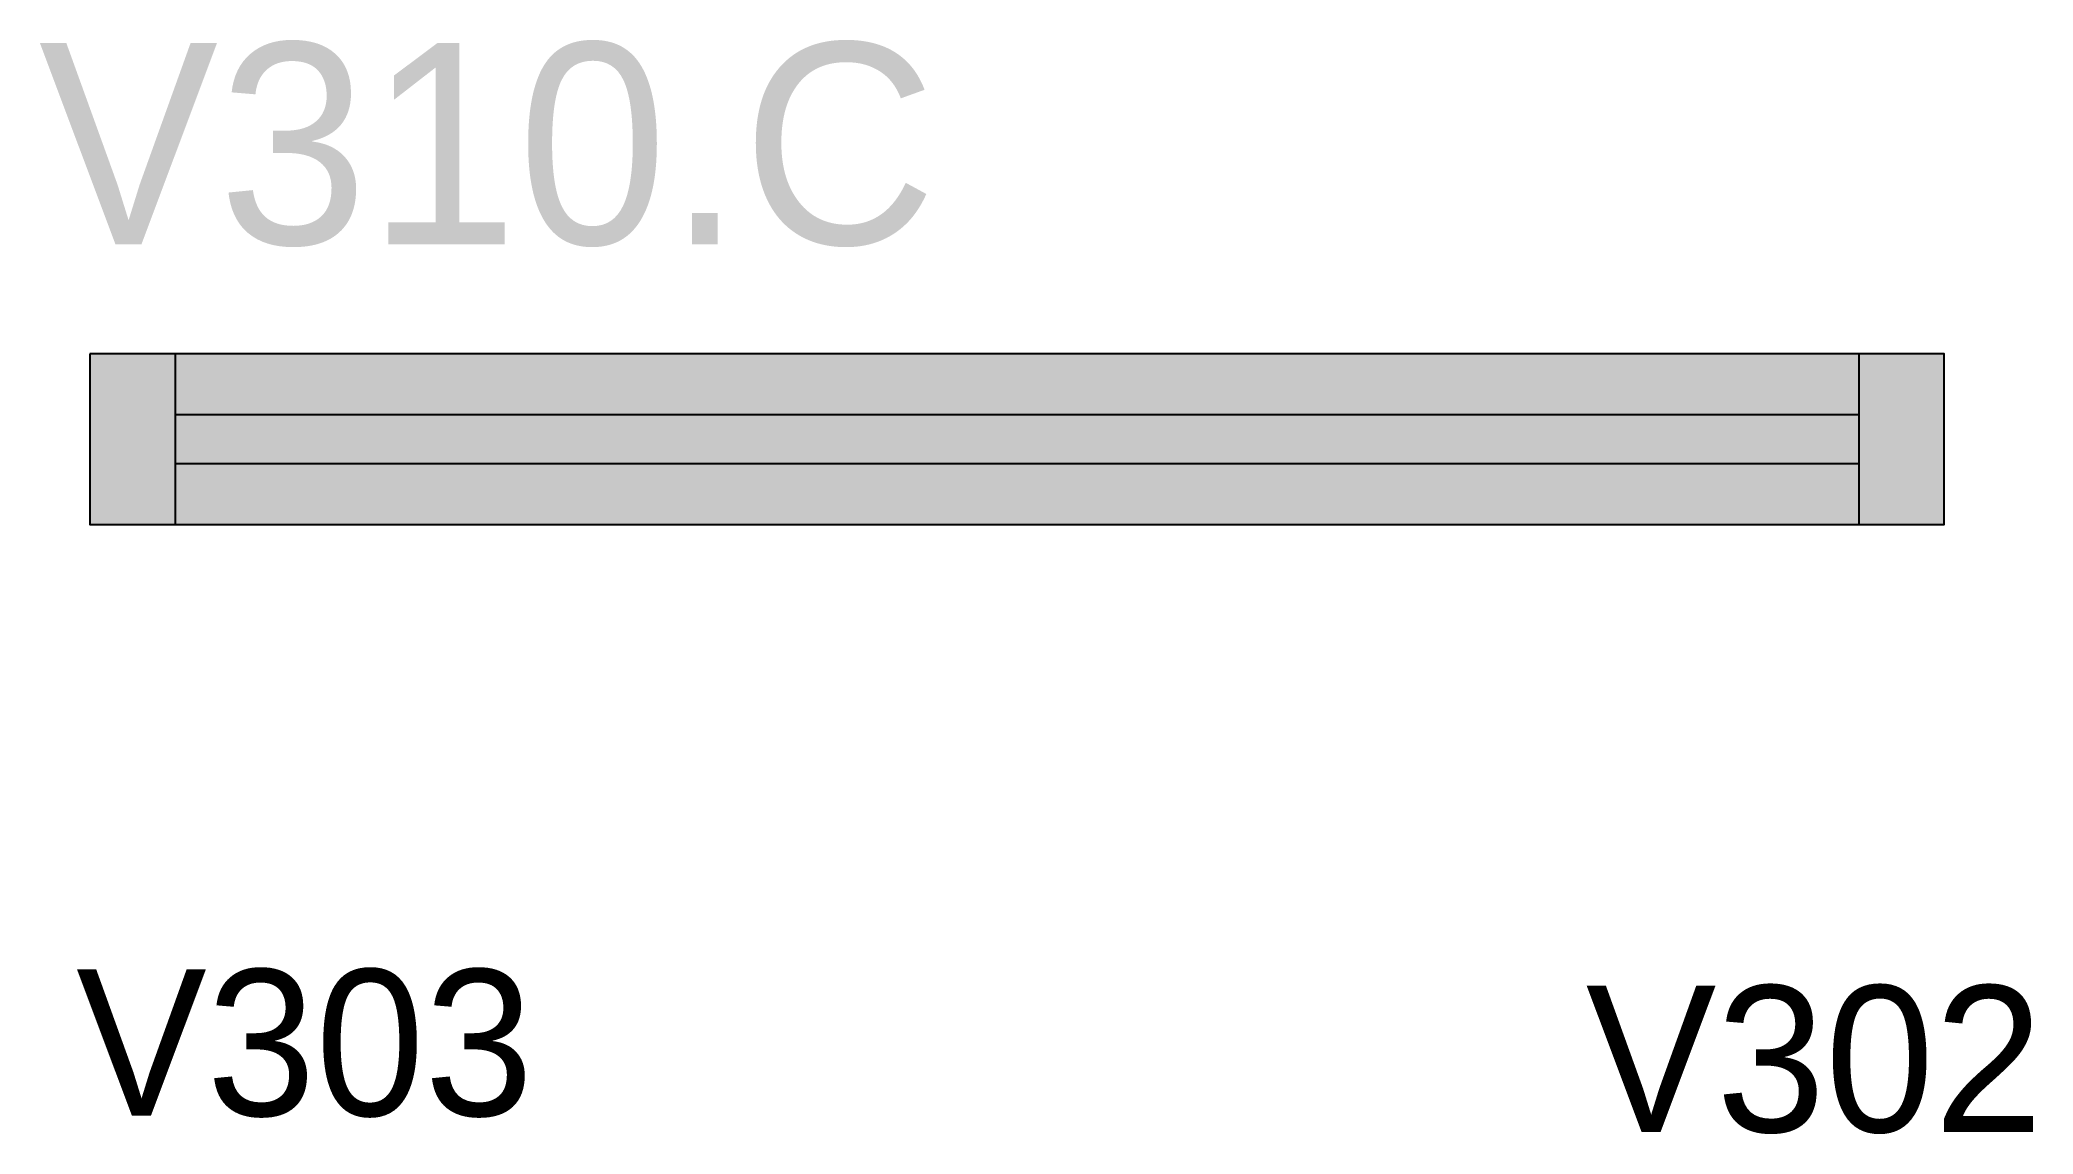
# Model space of a CAD drawing. Header units: metres. Extents: x 4445 to 4608, y 892 to 981.
import ezdxf

# ---------------------------------------------------------------- set-up
doc = ezdxf.new("R2010")
doc.units = ezdxf.units.M
for name, color, linetype in [('5', 7, 'Continuous'), ('NOMENCLATURA', 7, 'Continuous'), ('Painéis', 7, 'Continuous'), ('REAPROVEITAMENTO', 7, 'Continuous'), ('SARR_2.2x7', 7, 'Continuous'), ('SARR_EDITAR', 7, 'Continuous')]:
    doc.layers.add(name, color=color, linetype=linetype)

msp = doc.modelspace()

# ---------------------------------------------------------------- hatches: boundary and pattern name
at = {"layer": 'REAPROVEITAMENTO'}
h = msp.add_hatch(color=7, dxfattribs=at)
h.dxf.hatch_style = 1
h.paths.add_polyline_path([(4601, 941.69), (4601, 955.69), (4601, 955.69), (4449, 955.69), (4449, 955.69), (4449, 941.69), (4449, 941.69), (4601, 941.69)])

# ---------------------------------------------------------------- linework, layer by layer
at = {"layer": 'Painéis', "color": 7, "lineweight": 25}
msp.add_lwpolyline([(4449, 955.69), (4449, 941.69), (4601, 941.69), (4601, 955.69), (4449, 955.69)], dxfattribs=at)
at = {"layer": 'SARR_2.2x7', "color": 7, "lineweight": 25}
for p, q in [((4456, 955.69), (4456, 941.69)), ((4594, 955.69), (4594, 941.69))]:
    msp.add_line(p, q, dxfattribs=at)
at = {"layer": 'SARR_EDITAR', "color": 7, "lineweight": 25}
for p, q in [((4594, 950.69), (4456, 950.69)), ((4456, 946.69), (4594, 946.69))]:
    msp.add_line(p, q, dxfattribs=at)

# ---------------------------------------------------------------- texts
at = {"layer": '5', "color": 7, "lineweight": 25}
for s, p in [('V303', (4447.88, 893.25)), ('V302', (4571.62, 891.92))]:
    msp.add_text(s, height=12, dxfattribs=at).set_placement(p)
at = {"layer": 'NOMENCLATURA', "color": 7, "lineweight": 25}
msp.add_text('V310.C', height=16.5, dxfattribs=at).set_placement((4444.81, 964.66))

doc.saveas('drawing.dxf')
